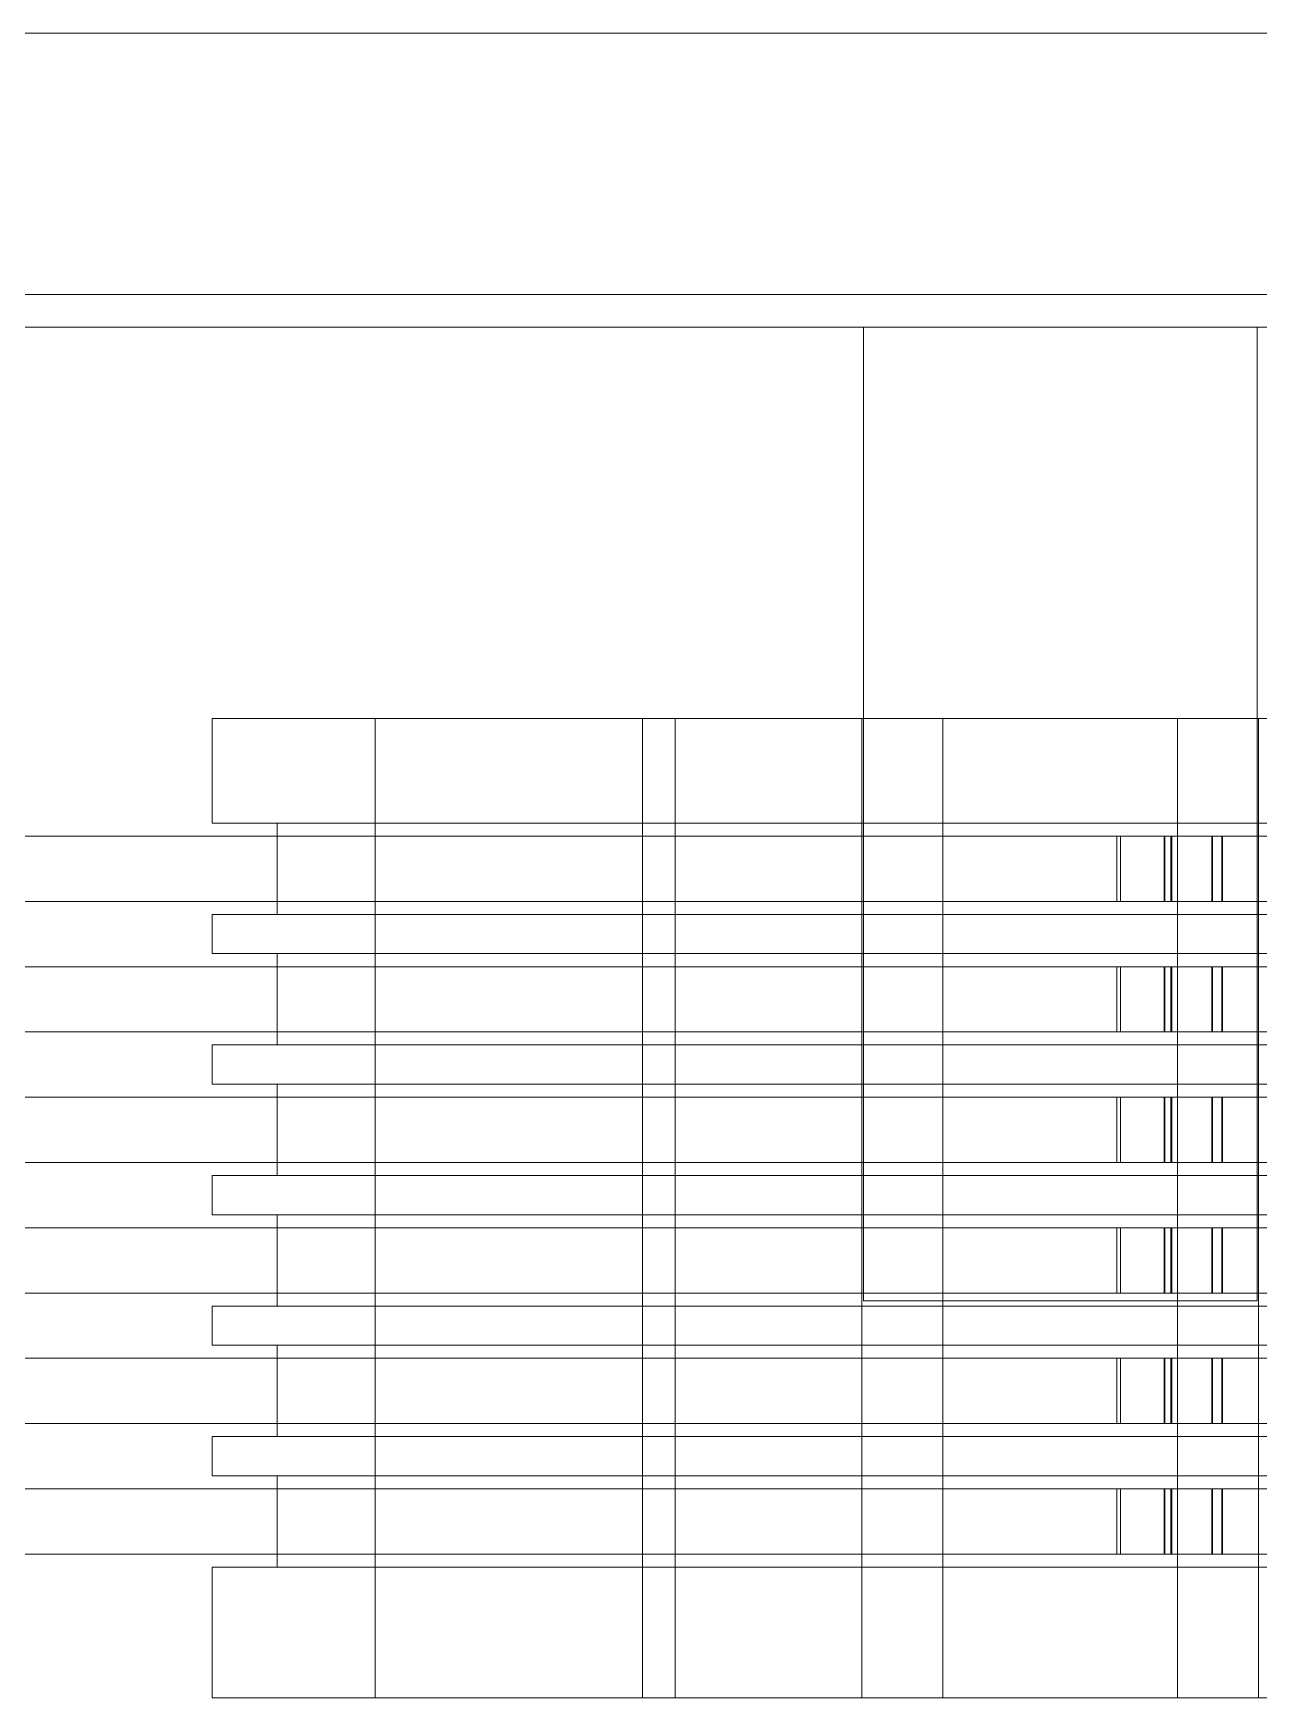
# Model space of a CAD drawing. Header units: millimetres. Extents: x -1970 to 59977, y -50268 to 6837.
# Drawn here: x 26940.8 to 27128.6, y -19660 to -19405 of the extents above; entities that cross this region are included whole.
import ezdxf

# ---------------------------------------------------------------- set-up
doc = ezdxf.new("R2010")
doc.units = ezdxf.units.MM
doc.layers.add('superior_briquetadora', color=7, linetype='Continuous', lineweight=0)

msp = doc.modelspace()

# ---------------------------------------------------------------- linework, layer by layer
at = {"layer": 'superior_briquetadora'}
for p, q in [((27403.187, -19405), (26783.187, -19405)), ((27413.187, -19405), (26783.187, -19405)), ((26932.1, -19405), (26941.382, -19405)), ((26940.039, -19405), (26954.016, -19405)), ((26941.382, -19405), (26952.502, -19405)), ((26952.502, -19405), (26965.329, -19405)), ((26954.016, -19405), (26969.223, -19405)), ((26965.329, -19405), (26979.715, -19405)), ((26969.223, -19405), (26985.53, -19405)), ((26979.715, -19405), (26995.489, -19405)), ((26985.53, -19405), (27002.799, -19405)), ((26995.489, -19405), (27012.468, -19405)), ((27002.799, -19405), (27020.881, -19405)), ((27012.468, -19405), (27030.451, -19405)), ((27020.881, -19405), (27039.623, -19405)), ((27030.451, -19405), (27049.229, -19405)), ((27039.623, -19405), (27058.864, -19405)), ((27049.229, -19405), (27068.58, -19405)), ((27058.864, -19405), (27078.441, -19405)), ((27068.58, -19405), (27088.279, -19405)), ((27078.441, -19405), (27098.187, -19405)), ((27088.279, -19405), (27108.094, -19405)), ((27098.187, -19405), (27117.932, -19405)), ((27108.094, -19405), (27127.793, -19405)), ((27117.932, -19405), (27137.509, -19405)), ((27127.793, -19405), (27147.144, -19405)), ((27403.187, -19445), (26783.187, -19445)), ((27413.187, -19445), (26783.187, -19445)), ((26932.1, -19450), (26941.382, -19450)), ((26941.382, -19450), (26952.502, -19450)), ((26952.502, -19450), (26965.329, -19450)), ((26965.329, -19450), (26979.715, -19450)), ((26979.715, -19450), (26995.489, -19450)), ((26995.489, -19450), (27012.468, -19450)), ((27012.468, -19450), (27030.451, -19450)), ((27030.451, -19450), (27049.229, -19450)), ((27049.229, -19450), (27068.58, -19450)), ((27071.011, -19450), (27068.024, -19450)), ((27068.024, -19450), (27068.024, -19599.2)), ((27068.58, -19450), (27088.279, -19450)), ((27079.381, -19450), (27071.011, -19450)), ((27091.475, -19450), (27079.381, -19450)), ((27088.279, -19450), (27108.094, -19450)), ((27104.898, -19450), (27091.475, -19450)), ((27116.993, -19450), (27104.898, -19450)), ((27108.094, -19450), (27127.793, -19450)), ((27125.362, -19450), (27116.993, -19450)), ((27128.349, -19450), (27125.362, -19450)), ((27127.793, -19450), (27147.144, -19450)), ((27128.349, -19450), (27128.349, -19599.2)), ((26968.187, -19510), (26969.639, -19510)), ((26968.187, -19510), (26968.187, -19526)), ((26969.639, -19510), (26973.962, -19510)), ((26973.962, -19510), (26981.061, -19510)), ((26981.061, -19510), (26990.776, -19510)), ((26990.776, -19510), (27002.89, -19510)), ((26993.187, -19660), (26993.187, -19510)), ((26995.464, -19510), (26993.187, -19510)), ((27001.846, -19510), (26995.464, -19510)), ((27011.069, -19510), (27001.846, -19510)), ((27002.89, -19510), (27017.133, -19510)), ((27021.305, -19510), (27011.069, -19510)), ((27017.133, -19510), (27033.187, -19510)), ((27030.527, -19510), (27021.305, -19510)), ((27036.909, -19510), (27030.527, -19510)), ((27033.187, -19510), (27050.692, -19510)), ((27034.187, -19660), (27034.187, -19510)), ((27036.464, -19510), (27034.187, -19510)), ((27042.846, -19510), (27036.464, -19510)), ((27039.187, -19510), (27036.909, -19510)), ((27039.187, -19660), (27039.187, -19510)), ((27052.069, -19510), (27042.846, -19510)), ((27050.692, -19510), (27069.259, -19510)), ((27062.305, -19510), (27052.069, -19510)), ((27071.527, -19510), (27062.305, -19510)), ((27067.787, -19510), (27067.787, -19660)), ((27070.797, -19510), (27067.787, -19510)), ((27069.259, -19510), (27088.472, -19510)), ((27079.232, -19510), (27070.797, -19510)), ((27077.909, -19510), (27071.527, -19510)), ((27080.187, -19510), (27077.909, -19510)), ((27091.422, -19510), (27079.232, -19510)), ((27080.187, -19660), (27080.187, -19510)), ((27088.472, -19510), (27107.901, -19510)), ((27104.951, -19510), (27091.422, -19510)), ((27117.141, -19510), (27104.951, -19510)), ((27107.901, -19510), (27127.114, -19510)), ((27116.187, -19660), (27116.187, -19510)), ((27118.464, -19510), (27116.187, -19510)), ((27125.576, -19510), (27117.141, -19510)), ((27124.846, -19510), (27118.464, -19510)), ((27134.069, -19510), (27124.846, -19510)), ((27128.587, -19510), (27125.576, -19510)), ((27127.114, -19510), (27145.681, -19510)), ((27128.587, -19510), (27128.587, -19660)), ((26968.187, -19526), (26969.639, -19526)), ((26969.639, -19526), (26973.962, -19526)), ((26973.962, -19526), (26981.061, -19526)), ((26978.187, -19526), (26979.823, -19526)), ((26978.187, -19540), (26978.187, -19526)), ((26979.823, -19526), (26984.689, -19526)), ((26981.061, -19526), (26990.776, -19526)), ((26984.689, -19526), (26992.65, -19526)), ((26990.776, -19526), (27002.89, -19526)), ((26992.65, -19526), (27003.49, -19526)), ((27002.89, -19526), (27017.133, -19526)), ((27003.49, -19526), (27016.913, -19526)), ((27016.913, -19526), (27032.553, -19526)), ((27017.133, -19526), (27033.187, -19526)), ((27032.553, -19526), (27049.983, -19526)), ((27033.187, -19526), (27050.692, -19526)), ((27049.983, -19526), (27068.728, -19526)), ((27050.692, -19526), (27069.259, -19526)), ((27068.728, -19526), (27088.277, -19526)), ((27069.259, -19526), (27088.472, -19526)), ((27088.277, -19526), (27108.096, -19526)), ((27088.472, -19526), (27107.901, -19526)), ((27107.901, -19526), (27127.114, -19526)), ((27108.096, -19526), (27127.645, -19526)), ((27127.114, -19526), (27145.681, -19526)), ((27127.645, -19526), (27146.39, -19526)), ((25349.739, -19528), (27106.851, -19528)), ((25350.312, -19528), (27107.423, -19528)), ((27114.11, -19528), (25367.799, -19528)), ((27115.163, -19528), (25368.852, -19528)), ((27106.851, -19528), (27114.217, -19528)), ((27106.851, -19538), (27106.851, -19528)), ((27107.423, -19528), (27115.277, -19528)), ((27107.423, -19538), (27107.423, -19528)), ((27121.418, -19528), (27114.11, -19528)), ((27114.11, -19538), (27114.11, -19528)), ((27114.217, -19528), (27121.523, -19528)), ((27114.217, -19538), (27114.217, -19528)), ((27122.954, -19528), (27115.163, -19528)), ((27115.163, -19538), (27115.163, -19528)), ((27115.277, -19528), (27123.066, -19528)), ((27115.277, -19538), (27115.277, -19528)), ((27128.638, -19528), (27121.418, -19528)), ((27121.418, -19538), (27121.418, -19528)), ((27121.523, -19528), (27128.742, -19528)), ((27121.523, -19538), (27121.523, -19528)), ((27130.651, -19528), (27122.954, -19528)), ((27122.954, -19538), (27122.954, -19528)), ((27123.066, -19528), (27130.762, -19528)), ((27123.066, -19538), (27123.066, -19528)), ((25349.739, -19538), (27106.851, -19538)), ((25350.312, -19538), (27107.423, -19538)), ((27114.11, -19538), (25367.799, -19538)), ((27115.163, -19538), (25368.852, -19538)), ((27106.851, -19538), (27114.217, -19538)), ((27107.423, -19538), (27115.277, -19538)), ((27121.418, -19538), (27114.11, -19538)), ((27114.217, -19538), (27121.523, -19538)), ((27122.954, -19538), (27115.163, -19538)), ((27115.277, -19538), (27123.066, -19538)), ((27128.638, -19538), (27121.418, -19538)), ((27121.523, -19538), (27128.742, -19538)), ((27130.651, -19538), (27122.954, -19538)), ((27123.066, -19538), (27130.762, -19538)), ((26968.187, -19540), (26969.639, -19540)), ((26968.187, -19540), (26968.187, -19546)), ((26969.639, -19540), (26973.962, -19540)), ((26973.962, -19540), (26981.061, -19540)), ((26978.187, -19540), (26979.823, -19540)), ((26979.823, -19540), (26984.689, -19540)), ((26981.061, -19540), (26990.776, -19540)), ((26984.689, -19540), (26992.65, -19540)), ((26990.776, -19540), (27002.89, -19540)), ((26992.65, -19540), (27003.49, -19540)), ((27002.89, -19540), (27017.133, -19540)), ((27003.49, -19540), (27016.913, -19540)), ((27016.913, -19540), (27032.553, -19540)), ((27017.133, -19540), (27033.187, -19540)), ((27032.553, -19540), (27049.983, -19540)), ((27033.187, -19540), (27050.692, -19540)), ((27049.983, -19540), (27068.728, -19540)), ((27050.692, -19540), (27069.259, -19540)), ((27068.728, -19540), (27088.277, -19540)), ((27069.259, -19540), (27088.472, -19540)), ((27088.277, -19540), (27108.096, -19540)), ((27088.472, -19540), (27107.901, -19540)), ((27107.901, -19540), (27127.114, -19540)), ((27108.096, -19540), (27127.645, -19540)), ((27127.114, -19540), (27145.681, -19540)), ((27127.645, -19540), (27146.39, -19540)), ((25349.739, -19548), (27106.851, -19548)), ((25350.312, -19548), (27107.423, -19548)), ((27114.11, -19548), (25367.799, -19548)), ((27115.163, -19548), (25368.852, -19548)), ((26968.187, -19546), (26969.639, -19546)), ((26969.639, -19546), (26973.962, -19546)), ((26973.962, -19546), (26981.061, -19546)), ((26978.187, -19546), (26979.823, -19546)), ((26978.187, -19560), (26978.187, -19546)), ((26979.823, -19546), (26984.689, -19546)), ((26981.061, -19546), (26990.776, -19546)), ((26984.689, -19546), (26992.65, -19546)), ((26990.776, -19546), (27002.89, -19546)), ((26992.65, -19546), (27003.49, -19546)), ((27002.89, -19546), (27017.133, -19546)), ((27003.49, -19546), (27016.913, -19546)), ((27016.913, -19546), (27032.553, -19546)), ((27017.133, -19546), (27033.187, -19546)), ((27032.553, -19546), (27049.983, -19546)), ((27033.187, -19546), (27050.692, -19546)), ((27049.983, -19546), (27068.728, -19546)), ((27050.692, -19546), (27069.259, -19546)), ((27068.728, -19546), (27088.277, -19546)), ((27069.259, -19546), (27088.472, -19546)), ((27088.277, -19546), (27108.096, -19546)), ((27088.472, -19546), (27107.901, -19546)), ((27106.851, -19548), (27114.217, -19548)), ((27106.851, -19558), (27106.851, -19548)), ((27107.423, -19548), (27115.277, -19548)), ((27107.423, -19558), (27107.423, -19548)), ((27107.901, -19546), (27127.114, -19546)), ((27108.096, -19546), (27127.645, -19546)), ((27121.418, -19548), (27114.11, -19548)), ((27114.11, -19558), (27114.11, -19548)), ((27114.217, -19548), (27121.523, -19548)), ((27114.217, -19558), (27114.217, -19548)), ((27122.954, -19548), (27115.163, -19548)), ((27115.163, -19558), (27115.163, -19548)), ((27115.277, -19548), (27123.066, -19548)), ((27115.277, -19558), (27115.277, -19548)), ((27128.638, -19548), (27121.418, -19548)), ((27121.418, -19558), (27121.418, -19548)), ((27121.523, -19548), (27128.742, -19548)), ((27121.523, -19558), (27121.523, -19548)), ((27130.651, -19548), (27122.954, -19548)), ((27122.954, -19558), (27122.954, -19548)), ((27123.066, -19548), (27130.762, -19548)), ((27123.066, -19558), (27123.066, -19548)), ((27127.114, -19546), (27145.681, -19546)), ((27127.645, -19546), (27146.39, -19546)), ((25349.739, -19558), (27106.851, -19558)), ((25350.312, -19558), (27107.423, -19558)), ((27114.11, -19558), (25367.799, -19558)), ((27115.163, -19558), (25368.852, -19558)), ((27106.851, -19558), (27114.217, -19558)), ((27107.423, -19558), (27115.277, -19558)), ((27121.418, -19558), (27114.11, -19558)), ((27114.217, -19558), (27121.523, -19558)), ((27122.954, -19558), (27115.163, -19558)), ((27115.277, -19558), (27123.066, -19558)), ((27128.638, -19558), (27121.418, -19558)), ((27121.523, -19558), (27128.742, -19558)), ((27130.651, -19558), (27122.954, -19558)), ((27123.066, -19558), (27130.762, -19558)), ((26968.187, -19560), (26969.639, -19560)), ((26968.187, -19560), (26968.187, -19566)), ((26969.639, -19560), (26973.962, -19560)), ((26973.962, -19560), (26981.061, -19560)), ((26978.187, -19560), (26979.823, -19560)), ((26979.823, -19560), (26984.689, -19560)), ((26981.061, -19560), (26990.776, -19560)), ((26984.689, -19560), (26992.65, -19560)), ((26990.776, -19560), (27002.89, -19560)), ((26992.65, -19560), (27003.49, -19560)), ((27002.89, -19560), (27017.133, -19560)), ((27003.49, -19560), (27016.913, -19560)), ((27016.913, -19560), (27032.553, -19560)), ((27017.133, -19560), (27033.187, -19560)), ((27032.553, -19560), (27049.983, -19560)), ((27033.187, -19560), (27050.692, -19560)), ((27049.983, -19560), (27068.728, -19560)), ((27050.692, -19560), (27069.259, -19560)), ((27068.728, -19560), (27088.277, -19560)), ((27069.259, -19560), (27088.472, -19560)), ((27088.277, -19560), (27108.096, -19560)), ((27088.472, -19560), (27107.901, -19560)), ((27107.901, -19560), (27127.114, -19560)), ((27108.096, -19560), (27127.645, -19560)), ((27127.114, -19560), (27145.681, -19560)), ((27127.645, -19560), (27146.39, -19560)), ((26968.187, -19566), (26969.639, -19566)), ((26969.639, -19566), (26973.962, -19566)), ((26973.962, -19566), (26981.061, -19566)), ((26978.187, -19566), (26979.823, -19566)), ((26978.187, -19580), (26978.187, -19566)), ((26979.823, -19566), (26984.689, -19566)), ((26981.061, -19566), (26990.776, -19566)), ((26984.689, -19566), (26992.65, -19566)), ((26990.776, -19566), (27002.89, -19566)), ((26992.65, -19566), (27003.49, -19566)), ((27002.89, -19566), (27017.133, -19566)), ((27003.49, -19566), (27016.913, -19566)), ((27016.913, -19566), (27032.553, -19566)), ((27017.133, -19566), (27033.187, -19566)), ((27032.553, -19566), (27049.983, -19566)), ((27033.187, -19566), (27050.692, -19566)), ((27049.983, -19566), (27068.728, -19566)), ((27050.692, -19566), (27069.259, -19566)), ((27068.728, -19566), (27088.277, -19566)), ((27069.259, -19566), (27088.472, -19566)), ((27088.277, -19566), (27108.096, -19566)), ((27088.472, -19566), (27107.901, -19566)), ((27107.901, -19566), (27127.114, -19566)), ((27108.096, -19566), (27127.645, -19566)), ((27127.114, -19566), (27145.681, -19566)), ((27127.645, -19566), (27146.39, -19566)), ((25349.739, -19568), (27106.851, -19568)), ((25350.312, -19568), (27107.423, -19568)), ((27114.11, -19568), (25367.799, -19568)), ((27115.163, -19568), (25368.852, -19568)), ((27106.851, -19568), (27114.217, -19568)), ((27106.851, -19578), (27106.851, -19568)), ((27107.423, -19568), (27115.277, -19568)), ((27107.423, -19578), (27107.423, -19568)), ((27121.418, -19568), (27114.11, -19568)), ((27114.11, -19578), (27114.11, -19568)), ((27114.217, -19568), (27121.523, -19568)), ((27114.217, -19578), (27114.217, -19568)), ((27122.954, -19568), (27115.163, -19568)), ((27115.163, -19578), (27115.163, -19568)), ((27115.277, -19568), (27123.066, -19568)), ((27115.277, -19578), (27115.277, -19568)), ((27128.638, -19568), (27121.418, -19568)), ((27121.418, -19578), (27121.418, -19568)), ((27121.523, -19568), (27128.742, -19568)), ((27121.523, -19578), (27121.523, -19568)), ((27130.651, -19568), (27122.954, -19568)), ((27122.954, -19578), (27122.954, -19568)), ((27123.066, -19568), (27130.762, -19568)), ((27123.066, -19578), (27123.066, -19568)), ((25349.739, -19578), (27106.851, -19578)), ((25350.312, -19578), (27107.423, -19578)), ((27114.11, -19578), (25367.799, -19578)), ((27115.163, -19578), (25368.852, -19578)), ((27106.851, -19578), (27114.217, -19578)), ((27107.423, -19578), (27115.277, -19578)), ((27121.418, -19578), (27114.11, -19578)), ((27114.217, -19578), (27121.523, -19578)), ((27122.954, -19578), (27115.163, -19578)), ((27115.277, -19578), (27123.066, -19578)), ((27128.638, -19578), (27121.418, -19578)), ((27121.523, -19578), (27128.742, -19578)), ((27130.651, -19578), (27122.954, -19578)), ((27123.066, -19578), (27130.762, -19578)), ((26968.187, -19580), (26969.639, -19580)), ((26968.187, -19580), (26968.187, -19586)), ((26969.639, -19580), (26973.962, -19580)), ((26973.962, -19580), (26981.061, -19580)), ((26978.187, -19580), (26979.823, -19580)), ((26979.823, -19580), (26984.689, -19580)), ((26981.061, -19580), (26990.776, -19580)), ((26984.689, -19580), (26992.65, -19580)), ((26990.776, -19580), (27002.89, -19580)), ((26992.65, -19580), (27003.49, -19580)), ((27002.89, -19580), (27017.133, -19580)), ((27003.49, -19580), (27016.913, -19580)), ((27016.913, -19580), (27032.553, -19580)), ((27017.133, -19580), (27033.187, -19580)), ((27032.553, -19580), (27049.983, -19580)), ((27033.187, -19580), (27050.692, -19580)), ((27049.983, -19580), (27068.728, -19580)), ((27050.692, -19580), (27069.259, -19580)), ((27068.728, -19580), (27088.277, -19580)), ((27069.259, -19580), (27088.472, -19580)), ((27088.277, -19580), (27108.096, -19580)), ((27088.472, -19580), (27107.901, -19580)), ((27107.901, -19580), (27127.114, -19580)), ((27108.096, -19580), (27127.645, -19580)), ((27127.114, -19580), (27145.681, -19580)), ((27127.645, -19580), (27146.39, -19580)), ((26968.187, -19586), (26969.639, -19586)), ((26969.639, -19586), (26973.962, -19586)), ((26973.962, -19586), (26981.061, -19586)), ((26978.187, -19586), (26979.823, -19586)), ((26978.187, -19600), (26978.187, -19586)), ((26979.823, -19586), (26984.689, -19586)), ((26981.061, -19586), (26990.776, -19586)), ((26984.689, -19586), (26992.65, -19586)), ((26990.776, -19586), (27002.89, -19586)), ((26992.65, -19586), (27003.49, -19586)), ((27002.89, -19586), (27017.133, -19586)), ((27003.49, -19586), (27016.913, -19586)), ((27016.913, -19586), (27032.553, -19586)), ((27017.133, -19586), (27033.187, -19586)), ((27032.553, -19586), (27049.983, -19586)), ((27033.187, -19586), (27050.692, -19586)), ((27049.983, -19586), (27068.728, -19586)), ((27050.692, -19586), (27069.259, -19586)), ((27068.728, -19586), (27088.277, -19586)), ((27069.259, -19586), (27088.472, -19586)), ((27088.277, -19586), (27108.096, -19586)), ((27088.472, -19586), (27107.901, -19586)), ((27107.901, -19586), (27127.114, -19586)), ((27108.096, -19586), (27127.645, -19586)), ((27127.114, -19586), (27145.681, -19586)), ((27127.645, -19586), (27146.39, -19586)), ((25349.739, -19588), (27106.851, -19588)), ((25350.312, -19588), (27107.423, -19588)), ((27114.11, -19588), (25367.799, -19588)), ((27115.163, -19588), (25368.852, -19588)), ((27106.851, -19588), (27114.217, -19588)), ((27106.851, -19598), (27106.851, -19588)), ((27107.423, -19588), (27115.277, -19588)), ((27107.423, -19598), (27107.423, -19588)), ((27121.418, -19588), (27114.11, -19588)), ((27114.11, -19598), (27114.11, -19588)), ((27114.217, -19588), (27121.523, -19588)), ((27114.217, -19598), (27114.217, -19588)), ((27122.954, -19588), (27115.163, -19588)), ((27115.163, -19598), (27115.163, -19588)), ((27115.277, -19588), (27123.066, -19588)), ((27115.277, -19598), (27115.277, -19588)), ((27128.638, -19588), (27121.418, -19588)), ((27121.418, -19598), (27121.418, -19588)), ((27121.523, -19588), (27128.742, -19588)), ((27121.523, -19598), (27121.523, -19588)), ((27130.651, -19588), (27122.954, -19588)), ((27122.954, -19598), (27122.954, -19588)), ((27123.066, -19588), (27130.762, -19588)), ((27123.066, -19598), (27123.066, -19588)), ((25349.739, -19598), (27106.851, -19598)), ((25350.312, -19598), (27107.423, -19598)), ((27114.11, -19598), (25367.799, -19598)), ((27115.163, -19598), (25368.852, -19598)), ((27068.024, -19599.2), (27071.011, -19599.2)), ((27071.011, -19599.2), (27079.381, -19599.2)), ((27079.381, -19599.2), (27091.475, -19599.2)), ((27091.475, -19599.2), (27104.898, -19599.2)), ((27104.898, -19599.2), (27116.993, -19599.2)), ((27106.851, -19598), (27114.217, -19598)), ((27107.423, -19598), (27115.277, -19598)), ((27121.418, -19598), (27114.11, -19598)), ((27114.217, -19598), (27121.523, -19598)), ((27122.954, -19598), (27115.163, -19598)), ((27115.277, -19598), (27123.066, -19598)), ((27116.993, -19599.2), (27125.362, -19599.2)), ((27128.638, -19598), (27121.418, -19598)), ((27121.523, -19598), (27128.742, -19598)), ((27130.651, -19598), (27122.954, -19598)), ((27123.066, -19598), (27130.762, -19598)), ((27125.362, -19599.2), (27128.349, -19599.2)), ((26968.187, -19600), (26969.639, -19600)), ((26968.187, -19600), (26968.187, -19606)), ((26969.639, -19600), (26973.962, -19600)), ((26973.962, -19600), (26981.061, -19600)), ((26978.187, -19600), (26979.823, -19600)), ((26979.823, -19600), (26984.689, -19600)), ((26981.061, -19600), (26990.776, -19600)), ((26984.689, -19600), (26992.65, -19600)), ((26990.776, -19600), (27002.89, -19600)), ((26992.65, -19600), (27003.49, -19600)), ((27002.89, -19600), (27017.133, -19600)), ((27003.49, -19600), (27016.913, -19600)), ((27016.913, -19600), (27032.553, -19600)), ((27017.133, -19600), (27033.187, -19600)), ((27032.553, -19600), (27049.983, -19600)), ((27033.187, -19600), (27050.692, -19600)), ((27049.983, -19600), (27068.728, -19600)), ((27050.692, -19600), (27069.259, -19600)), ((27068.728, -19600), (27088.277, -19600)), ((27069.259, -19600), (27088.472, -19600)), ((27088.277, -19600), (27108.096, -19600)), ((27088.472, -19600), (27107.901, -19600)), ((27107.901, -19600), (27127.114, -19600)), ((27108.096, -19600), (27127.645, -19600)), ((27127.114, -19600), (27145.681, -19600)), ((27127.645, -19600), (27146.39, -19600)), ((26968.187, -19606), (26969.639, -19606)), ((26969.639, -19606), (26973.962, -19606)), ((26973.962, -19606), (26981.061, -19606)), ((26978.187, -19606), (26979.823, -19606)), ((26978.187, -19620), (26978.187, -19606)), ((26979.823, -19606), (26984.689, -19606)), ((26981.061, -19606), (26990.776, -19606)), ((26984.689, -19606), (26992.65, -19606)), ((26990.776, -19606), (27002.89, -19606)), ((26992.65, -19606), (27003.49, -19606)), ((27002.89, -19606), (27017.133, -19606)), ((27003.49, -19606), (27016.913, -19606)), ((27016.913, -19606), (27032.553, -19606)), ((27017.133, -19606), (27033.187, -19606)), ((27032.553, -19606), (27049.983, -19606)), ((27033.187, -19606), (27050.692, -19606)), ((27049.983, -19606), (27068.728, -19606)), ((27050.692, -19606), (27069.259, -19606)), ((27068.728, -19606), (27088.277, -19606)), ((27069.259, -19606), (27088.472, -19606)), ((27088.277, -19606), (27108.096, -19606)), ((27088.472, -19606), (27107.901, -19606)), ((27107.901, -19606), (27127.114, -19606)), ((27108.096, -19606), (27127.645, -19606)), ((27127.114, -19606), (27145.681, -19606)), ((27127.645, -19606), (27146.39, -19606)), ((25349.739, -19608), (27106.851, -19608)), ((25350.312, -19608), (27107.423, -19608)), ((27114.11, -19608), (25367.799, -19608)), ((27115.163, -19608), (25368.852, -19608)), ((27106.851, -19608), (27114.217, -19608)), ((27106.851, -19618), (27106.851, -19608)), ((27107.423, -19608), (27115.277, -19608)), ((27107.423, -19618), (27107.423, -19608)), ((27121.418, -19608), (27114.11, -19608)), ((27114.11, -19618), (27114.11, -19608)), ((27114.217, -19608), (27121.523, -19608)), ((27114.217, -19618), (27114.217, -19608)), ((27122.954, -19608), (27115.163, -19608)), ((27115.163, -19618), (27115.163, -19608)), ((27115.277, -19608), (27123.066, -19608)), ((27115.277, -19618), (27115.277, -19608)), ((27128.638, -19608), (27121.418, -19608)), ((27121.418, -19618), (27121.418, -19608)), ((27121.523, -19608), (27128.742, -19608)), ((27121.523, -19618), (27121.523, -19608)), ((27130.651, -19608), (27122.954, -19608)), ((27122.954, -19618), (27122.954, -19608)), ((27123.066, -19608), (27130.762, -19608)), ((27123.066, -19618), (27123.066, -19608)), ((25349.739, -19618), (27106.851, -19618)), ((25350.312, -19618), (27107.423, -19618)), ((27114.11, -19618), (25367.799, -19618)), ((27115.163, -19618), (25368.852, -19618)), ((27106.851, -19618), (27114.217, -19618)), ((27107.423, -19618), (27115.277, -19618)), ((27121.418, -19618), (27114.11, -19618)), ((27114.217, -19618), (27121.523, -19618)), ((27122.954, -19618), (27115.163, -19618)), ((27115.277, -19618), (27123.066, -19618)), ((27128.638, -19618), (27121.418, -19618)), ((27121.523, -19618), (27128.742, -19618)), ((27130.651, -19618), (27122.954, -19618)), ((27123.066, -19618), (27130.762, -19618)), ((26968.187, -19620), (26969.639, -19620)), ((26968.187, -19620), (26968.187, -19626)), ((26969.639, -19620), (26973.962, -19620)), ((26973.962, -19620), (26981.061, -19620)), ((26978.187, -19620), (26979.823, -19620)), ((26979.823, -19620), (26984.689, -19620)), ((26981.061, -19620), (26990.776, -19620)), ((26984.689, -19620), (26992.65, -19620)), ((26990.776, -19620), (27002.89, -19620)), ((26992.65, -19620), (27003.49, -19620)), ((27002.89, -19620), (27017.133, -19620)), ((27003.49, -19620), (27016.913, -19620)), ((27016.913, -19620), (27032.553, -19620)), ((27017.133, -19620), (27033.187, -19620)), ((27032.553, -19620), (27049.983, -19620)), ((27033.187, -19620), (27050.692, -19620)), ((27049.983, -19620), (27068.728, -19620)), ((27050.692, -19620), (27069.259, -19620)), ((27068.728, -19620), (27088.277, -19620)), ((27069.259, -19620), (27088.472, -19620)), ((27088.277, -19620), (27108.096, -19620)), ((27088.472, -19620), (27107.901, -19620)), ((27107.901, -19620), (27127.114, -19620)), ((27108.096, -19620), (27127.645, -19620)), ((27127.114, -19620), (27145.681, -19620)), ((27127.645, -19620), (27146.39, -19620)), ((26968.187, -19626), (26969.639, -19626)), ((26969.639, -19626), (26973.962, -19626)), ((26973.962, -19626), (26981.061, -19626)), ((26978.187, -19626), (26979.823, -19626)), ((26978.187, -19640), (26978.187, -19626)), ((26979.823, -19626), (26984.689, -19626)), ((26981.061, -19626), (26990.776, -19626)), ((26984.689, -19626), (26992.65, -19626)), ((26990.776, -19626), (27002.89, -19626)), ((26992.65, -19626), (27003.49, -19626)), ((27002.89, -19626), (27017.133, -19626)), ((27003.49, -19626), (27016.913, -19626)), ((27016.913, -19626), (27032.553, -19626)), ((27017.133, -19626), (27033.187, -19626)), ((27032.553, -19626), (27049.983, -19626)), ((27033.187, -19626), (27050.692, -19626)), ((27049.983, -19626), (27068.728, -19626)), ((27050.692, -19626), (27069.259, -19626)), ((27068.728, -19626), (27088.277, -19626)), ((27069.259, -19626), (27088.472, -19626)), ((27088.277, -19626), (27108.096, -19626)), ((27088.472, -19626), (27107.901, -19626)), ((27107.901, -19626), (27127.114, -19626)), ((27108.096, -19626), (27127.645, -19626)), ((27127.114, -19626), (27145.681, -19626)), ((27127.645, -19626), (27146.39, -19626)), ((25349.739, -19628), (27106.851, -19628)), ((25350.312, -19628), (27107.423, -19628)), ((27114.11, -19628), (25367.799, -19628)), ((27115.163, -19628), (25368.852, -19628)), ((27106.851, -19628), (27114.217, -19628)), ((27106.851, -19638), (27106.851, -19628)), ((27107.423, -19628), (27115.277, -19628)), ((27107.423, -19638), (27107.423, -19628)), ((27121.418, -19628), (27114.11, -19628)), ((27114.11, -19638), (27114.11, -19628)), ((27114.217, -19628), (27121.523, -19628)), ((27114.217, -19638), (27114.217, -19628)), ((27122.954, -19628), (27115.163, -19628)), ((27115.163, -19638), (27115.163, -19628)), ((27115.277, -19628), (27123.066, -19628)), ((27115.277, -19638), (27115.277, -19628)), ((27128.638, -19628), (27121.418, -19628)), ((27121.418, -19638), (27121.418, -19628)), ((27121.523, -19628), (27128.742, -19628)), ((27121.523, -19638), (27121.523, -19628)), ((27130.651, -19628), (27122.954, -19628)), ((27122.954, -19638), (27122.954, -19628)), ((27123.066, -19628), (27130.762, -19628)), ((27123.066, -19638), (27123.066, -19628)), ((25349.739, -19638), (27106.851, -19638)), ((25350.312, -19638), (27107.423, -19638)), ((27114.11, -19638), (25367.799, -19638)), ((27115.163, -19638), (25368.852, -19638)), ((26968.187, -19640), (26969.639, -19640)), ((26968.187, -19640), (26968.187, -19660)), ((26969.639, -19640), (26973.962, -19640)), ((26973.962, -19640), (26981.061, -19640)), ((26978.187, -19640), (26979.823, -19640)), ((26979.823, -19640), (26984.689, -19640)), ((26981.061, -19640), (26990.776, -19640)), ((26984.689, -19640), (26992.65, -19640)), ((26990.776, -19640), (27002.89, -19640)), ((26992.65, -19640), (27003.49, -19640)), ((27002.89, -19640), (27017.133, -19640)), ((27003.49, -19640), (27016.913, -19640)), ((27016.913, -19640), (27032.553, -19640)), ((27017.133, -19640), (27033.187, -19640)), ((27032.553, -19640), (27049.983, -19640)), ((27033.187, -19640), (27050.692, -19640)), ((27049.983, -19640), (27068.728, -19640)), ((27050.692, -19640), (27069.259, -19640)), ((27068.728, -19640), (27088.277, -19640)), ((27069.259, -19640), (27088.472, -19640)), ((27088.277, -19640), (27108.096, -19640)), ((27088.472, -19640), (27107.901, -19640)), ((27106.851, -19638), (27114.217, -19638)), ((27107.423, -19638), (27115.277, -19638)), ((27107.901, -19640), (27127.114, -19640)), ((27108.096, -19640), (27127.645, -19640)), ((27121.418, -19638), (27114.11, -19638)), ((27114.217, -19638), (27121.523, -19638)), ((27122.954, -19638), (27115.163, -19638)), ((27115.277, -19638), (27123.066, -19638)), ((27128.638, -19638), (27121.418, -19638)), ((27121.523, -19638), (27128.742, -19638)), ((27130.651, -19638), (27122.954, -19638)), ((27123.066, -19638), (27130.762, -19638)), ((27127.114, -19640), (27145.681, -19640)), ((27127.645, -19640), (27146.39, -19640)), ((26968.187, -19660), (26969.639, -19660)), ((26969.639, -19660), (26973.962, -19660)), ((26973.962, -19660), (26981.061, -19660)), ((26981.061, -19660), (26990.776, -19660)), ((26990.776, -19660), (27002.89, -19660)), ((26995.464, -19660), (26993.187, -19660)), ((27001.846, -19660), (26995.464, -19660)), ((27011.069, -19660), (27001.846, -19660)), ((27002.89, -19660), (27017.133, -19660)), ((27021.305, -19660), (27011.069, -19660)), ((27017.133, -19660), (27033.187, -19660)), ((27030.527, -19660), (27021.305, -19660)), ((27036.909, -19660), (27030.527, -19660)), ((27033.187, -19660), (27050.692, -19660)), ((27036.464, -19660), (27034.187, -19660)), ((27042.846, -19660), (27036.464, -19660)), ((27039.187, -19660), (27036.909, -19660)), ((27052.069, -19660), (27042.846, -19660)), ((27050.692, -19660), (27069.259, -19660)), ((27062.305, -19660), (27052.069, -19660)), ((27071.527, -19660), (27062.305, -19660)), ((27070.797, -19660), (27067.787, -19660)), ((27069.259, -19660), (27088.472, -19660)), ((27079.232, -19660), (27070.797, -19660)), ((27077.909, -19660), (27071.527, -19660)), ((27080.187, -19660), (27077.909, -19660)), ((27091.422, -19660), (27079.232, -19660)), ((27088.472, -19660), (27107.901, -19660)), ((27104.951, -19660), (27091.422, -19660)), ((27117.141, -19660), (27104.951, -19660)), ((27107.901, -19660), (27127.114, -19660)), ((27118.464, -19660), (27116.187, -19660)), ((27125.576, -19660), (27117.141, -19660)), ((27124.846, -19660), (27118.464, -19660)), ((27134.069, -19660), (27124.846, -19660)), ((27128.587, -19660), (27125.576, -19660)), ((27127.114, -19660), (27145.681, -19660))]:
    msp.add_line(p, q, dxfattribs=at)

doc.saveas('drawing.dxf')
